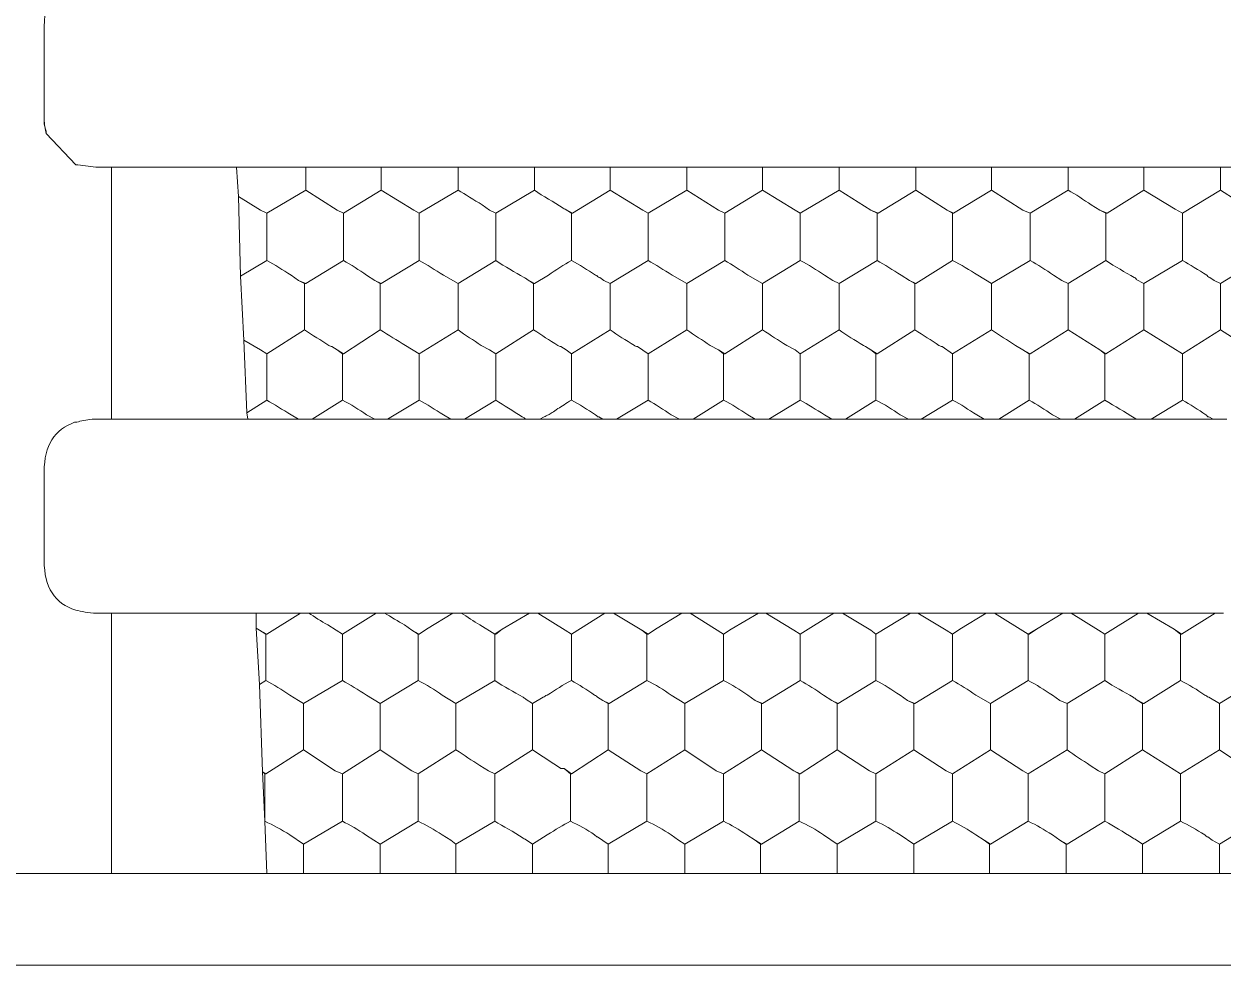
# Model space of a CAD drawing. Header units: metres. Extents: x -47.8 to 47.8, y 0 to 75.9.
# Drawn here: x -19.41 to -8.6, y 28.91 to 37.39 of the extents above; entities that cross this region are included whole.
import ezdxf

# ---------------------------------------------------------------- set-up
doc = ezdxf.new("R2010")
doc.units = ezdxf.units.M
doc.layers.add('ceco.net 240', color=7, linetype='Continuous')

msp = doc.modelspace()

# ---------------------------------------------------------------- linework, layer by layer
at = {"layer": 'ceco.net 240', "lineweight": 18}
for points in [[(-18.62, 33.832), (-18.62, 36.103)], [(-17.493, 36.103), (-18.62, 36.103)], [(-17.39, 33.832), (-17.399, 33.889), (-17.427, 34.542), (-17.456, 35.119), (-17.475, 35.838), (-17.493, 36.103)], [(-7.948, 36.103), (-8.629, 36.103), (-9.319, 36.103), (-10.001, 36.103), (-10.691, 36.103), (-11.372, 36.103), (-12.063, 36.103), (-12.753, 36.103), (-13.435, 36.103), (-14.125, 36.103), (-14.807, 36.103), (-15.497, 36.103), (-16.188, 36.103), (-16.869, 36.103), (-17.493, 36.103)], [(-16.869, 36.103), (-16.869, 35.895)], [(-16.188, 35.895), (-16.188, 36.103)], [(-15.497, 36.103), (-15.497, 35.895)], [(-14.807, 35.895), (-14.807, 36.103)], [(-14.125, 35.895), (-14.125, 36.103)], [(-13.435, 36.103), (-13.435, 35.895)], [(-12.753, 36.103), (-12.753, 35.895)], [(-12.063, 35.895), (-12.063, 36.103)], [(-11.372, 35.895), (-11.372, 36.103)], [(-10.691, 36.103), (-10.691, 35.895)], [(-10.001, 35.895), (-10.001, 36.103)], [(-9.319, 36.103), (-9.319, 35.895)], [(-8.629, 35.895), (-8.629, 36.103)], [(-16.869, 35.895), (-17.219, 35.687)], [(-16.869, 35.895), (-16.585, 35.715)], [(-16.529, 35.687), (-16.188, 35.895)], [(-15.895, 35.715), (-16.188, 35.895)], [(-15.497, 35.895), (-15.848, 35.687)], [(-15.157, 35.687), (-14.807, 35.895)], [(-14.125, 35.895), (-14.466, 35.687)], [(-13.832, 35.715), (-14.125, 35.895)], [(-13.435, 35.895), (-13.785, 35.687)], [(-13.435, 35.895), (-13.151, 35.715), (-13.094, 35.687)], [(-13.094, 35.687), (-12.753, 35.895)], [(-12.753, 35.895), (-12.46, 35.715), (-12.413, 35.687)], [(-12.413, 35.687), (-12.063, 35.895)], [(-12.063, 35.895), (-11.779, 35.715)], [(-11.372, 35.895), (-11.713, 35.687)], [(-11.089, 35.715), (-11.372, 35.895)], [(-10.691, 35.895), (-11.032, 35.687)], [(-10.691, 35.895), (-10.407, 35.715), (-10.341, 35.687)], [(-10.341, 35.687), (-10.001, 35.895)], [(-9.319, 35.895), (-9.65, 35.687)], [(-9.319, 35.895), (-9.036, 35.725)], [(-8.629, 35.895), (-8.969, 35.687)], [(-8.344, 35.715), (-8.629, 35.895)], [(-17.219, 35.687), (-17.276, 35.715), (-17.475, 35.838)], [(-17.219, 35.261), (-17.219, 35.687)], [(-16.585, 35.715), (-16.529, 35.687)], [(-16.585, 35.715), (-16.529, 35.687)], [(-16.529, 35.687), (-16.529, 35.261)], [(-16.529, 35.687), (-16.529, 35.687)], [(-15.848, 35.687), (-15.895, 35.715)], [(-15.895, 35.715), (-15.848, 35.687)], [(-15.848, 35.687), (-15.848, 35.687)], [(-15.848, 35.687), (-15.848, 35.261)], [(-15.157, 35.261), (-15.157, 35.687)], [(-14.466, 35.687), (-14.532, 35.725)], [(-14.475, 35.687), (-14.532, 35.725)], [(-14.475, 35.687), (-14.475, 35.261)], [(-14.466, 35.687), (-14.475, 35.687)], [(-13.785, 35.687), (-13.832, 35.715)], [(-13.785, 35.687), (-13.832, 35.715)], [(-13.785, 35.687), (-13.785, 35.687)], [(-13.785, 35.261), (-13.785, 35.687)], [(-13.094, 35.687), (-13.094, 35.261)], [(-12.413, 35.687), (-12.413, 35.261)], [(-11.779, 35.715), (-11.722, 35.687)], [(-11.779, 35.715), (-11.713, 35.687)], [(-11.722, 35.687), (-11.722, 35.261)], [(-11.713, 35.687), (-11.722, 35.687)], [(-11.089, 35.715), (-11.041, 35.687)], [(-11.032, 35.687), (-11.089, 35.715)], [(-11.041, 35.261), (-11.041, 35.687)], [(-11.041, 35.687), (-11.032, 35.687)], [(-10.341, 35.687), (-10.341, 35.261)], [(-9.716, 35.715), (-9.66, 35.687)], [(-9.65, 35.687), (-9.716, 35.715)], [(-9.66, 35.687), (-9.65, 35.687)], [(-9.66, 35.261), (-9.66, 35.687)], [(-9.036, 35.725), (-8.969, 35.687)], [(-9.036, 35.725), (-8.969, 35.687)], [(-8.969, 35.687), (-8.969, 35.687)], [(-8.969, 35.687), (-8.969, 35.261)], [(-17.456, 35.119), (-17.219, 35.261)], [(-16.529, 35.261), (-16.869, 35.053)], [(-15.848, 35.261), (-16.188, 35.053)], [(-15.157, 35.261), (-15.497, 35.053)], [(-14.125, 35.053), (-13.785, 35.261)], [(-13.094, 35.261), (-13.435, 35.053)], [(-12.413, 35.261), (-12.753, 35.053)], [(-11.722, 35.261), (-12.063, 35.053)], [(-11.041, 35.261), (-11.372, 35.053)], [(-10.341, 35.261), (-10.691, 35.053)], [(-9.66, 35.261), (-10.001, 35.053)], [(-8.969, 35.261), (-9.319, 35.053)], [(-8.288, 35.261), (-8.629, 35.053)], [(-16.935, 35.081), (-16.879, 35.053)], [(-16.869, 35.053), (-16.935, 35.081)], [(-16.879, 34.636), (-16.879, 35.053)], [(-16.879, 35.053), (-16.869, 35.053)], [(-16.188, 35.053), (-16.245, 35.081)], [(-16.245, 35.081), (-16.198, 35.053)], [(-16.198, 35.053), (-16.198, 34.636)], [(-16.188, 35.053), (-16.198, 35.053)], [(-15.497, 34.636), (-15.497, 35.053)], [(-14.873, 35.09), (-14.816, 35.053)], [(-14.807, 35.053), (-14.873, 35.09)], [(-14.816, 34.636), (-14.816, 35.053)], [(-14.816, 35.053), (-14.807, 35.053)], [(-14.182, 35.081), (-14.125, 35.053)], [(-14.182, 35.081), (-14.125, 35.053)], [(-14.125, 35.053), (-14.125, 35.053)], [(-14.125, 35.053), (-14.125, 34.636)], [(-13.435, 35.053), (-13.435, 34.636)], [(-12.753, 34.636), (-12.753, 35.053)], [(-12.12, 35.081), (-12.063, 35.053)], [(-12.063, 35.053), (-12.12, 35.081)], [(-12.063, 34.636), (-12.063, 35.053)], [(-12.063, 35.053), (-12.063, 35.053)], [(-11.429, 35.081), (-11.372, 35.053)], [(-11.429, 35.081), (-11.382, 35.053)], [(-11.382, 35.053), (-11.382, 34.636)], [(-11.372, 35.053), (-11.382, 35.053)], [(-10.691, 34.636), (-10.691, 35.053)], [(-10.001, 35.053), (-10.057, 35.081)], [(-10.001, 35.053), (-10.057, 35.081)], [(-10.001, 35.053), (-10.001, 35.053)], [(-10.001, 35.053), (-10.001, 34.636)], [(-9.319, 35.053), (-9.386, 35.09)], [(-9.319, 35.053), (-9.386, 35.09)], [(-9.319, 35.053), (-9.319, 35.053)], [(-9.319, 34.636), (-9.319, 35.053)], [(-8.686, 35.081), (-8.629, 35.053)], [(-8.629, 35.053), (-8.686, 35.081)], [(-8.629, 35.053), (-8.629, 34.636)], [(-8.629, 35.053), (-8.629, 35.053)], [(-16.879, 34.636), (-17.219, 34.419)], [(-16.529, 34.419), (-16.198, 34.636)], [(-15.848, 34.419), (-15.497, 34.636)], [(-15.157, 34.419), (-14.816, 34.636)], [(-14.125, 34.636), (-14.475, 34.419)], [(-13.435, 34.636), (-13.785, 34.419)], [(-12.753, 34.636), (-13.094, 34.419)], [(-12.063, 34.636), (-12.413, 34.419)], [(-11.382, 34.636), (-11.722, 34.419)], [(-10.691, 34.636), (-11.041, 34.419)], [(-10.001, 34.636), (-10.341, 34.419)], [(-10.001, 34.636), (-9.716, 34.457)], [(-9.66, 34.419), (-9.319, 34.636)], [(-8.969, 34.419), (-9.319, 34.636)], [(-8.629, 34.636), (-8.969, 34.419)], [(-8.629, 34.636), (-8.288, 34.419)], [(-17.276, 34.457), (-17.427, 34.542)], [(-17.276, 34.457), (-17.219, 34.419)], [(-17.219, 34.419), (-17.276, 34.457)], [(-17.219, 34.003), (-17.219, 34.419)], [(-17.219, 34.419), (-17.219, 34.419)], [(-16.538, 34.419), (-16.585, 34.457)], [(-16.529, 34.419), (-16.585, 34.457)], [(-16.538, 34.419), (-16.529, 34.419)], [(-16.538, 34.003), (-16.538, 34.419)], [(-15.848, 34.419), (-15.848, 34.003)], [(-15.157, 34.419), (-15.213, 34.457)], [(-15.213, 34.457), (-15.157, 34.419)], [(-15.157, 34.003), (-15.157, 34.419)], [(-15.157, 34.419), (-15.157, 34.419)], [(-14.475, 34.419), (-14.523, 34.457)], [(-14.475, 34.419), (-14.523, 34.457)], [(-14.475, 34.419), (-14.475, 34.003)], [(-14.475, 34.419), (-14.475, 34.419)], [(-13.785, 34.003), (-13.785, 34.419)], [(-13.151, 34.457), (-13.094, 34.419)], [(-13.151, 34.457), (-13.104, 34.419)], [(-13.094, 34.419), (-13.104, 34.419)], [(-13.104, 34.419), (-13.104, 34.003)], [(-12.413, 34.419), (-12.46, 34.457)], [(-12.413, 34.419), (-12.46, 34.457)], [(-12.413, 34.003), (-12.413, 34.419)], [(-12.413, 34.419), (-12.413, 34.419)], [(-11.732, 34.419), (-11.779, 34.457)], [(-11.722, 34.419), (-11.779, 34.457)], [(-11.732, 34.003), (-11.732, 34.419)], [(-11.732, 34.419), (-11.722, 34.419)], [(-11.041, 34.419), (-11.041, 34.003)], [(-10.341, 34.419), (-10.407, 34.457)], [(-10.351, 34.419), (-10.407, 34.457)], [(-10.351, 34.419), (-10.341, 34.419)], [(-10.351, 34.003), (-10.351, 34.419)], [(-9.716, 34.457), (-9.66, 34.419)], [(-9.716, 34.457), (-9.669, 34.419)], [(-9.669, 34.003), (-9.669, 34.419)], [(-9.669, 34.419), (-9.66, 34.419)], [(-8.969, 34.419), (-8.969, 34.003)], [(-17.399, 33.889), (-17.219, 34.003)], [(-16.538, 34.003), (-16.812, 33.832)], [(-15.848, 34.003), (-16.131, 33.832)], [(-15.157, 34.003), (-15.44, 33.832)], [(-14.069, 33.832), (-13.785, 34.003)], [(-13.378, 33.832), (-13.104, 34.003)], [(-12.413, 34.003), (-12.697, 33.832)], [(-12.006, 33.832), (-11.732, 34.003)], [(-11.041, 34.003), (-11.325, 33.832)], [(-10.351, 34.003), (-10.625, 33.832)], [(-9.669, 34.003), (-9.944, 33.832)], [(-8.969, 34.003), (-9.253, 33.832)], [(-18.62, 33.832), (-17.39, 33.832)], [(-17.39, 33.832), (-16.935, 33.832), (-16.812, 33.832), (-16.245, 33.832), (-16.131, 33.832), (-15.563, 33.832), (-15.44, 33.832), (-14.873, 33.832), (-14.759, 33.832), (-14.191, 33.832), (-14.069, 33.832), (-13.501, 33.832), (-13.378, 33.832), (-12.82, 33.832), (-12.697, 33.832), (-12.129, 33.832), (-12.006, 33.832), (-11.438, 33.832), (-11.325, 33.832), (-10.757, 33.832), (-10.625, 33.832), (-10.067, 33.832), (-9.944, 33.832), (-9.376, 33.832), (-9.253, 33.832), (-8.694, 33.832), (-8.572, 33.832)], [(-18.62, 29.736), (-18.62, 32.082)], [(-17.314, 32.082), (-18.62, 32.082)], [(-17.219, 29.736), (-17.238, 30.209), (-17.257, 30.654), (-17.286, 31.439), (-17.314, 31.949), (-17.314, 32.082)], [(-8.6, 32.082), (-8.676, 32.082), (-9.291, 32.082), (-9.366, 32.082), (-9.972, 32.082), (-10.048, 32.082), (-10.663, 32.082), (-10.738, 32.082), (-11.353, 32.082), (-11.42, 32.082), (-12.034, 32.082), (-12.11, 32.082), (-12.725, 32.082), (-12.791, 32.082), (-13.406, 32.082), (-13.482, 32.082), (-14.097, 32.082), (-14.173, 32.082), (-14.778, 32.082), (-14.854, 32.082), (-15.469, 32.082), (-15.545, 32.082), (-16.159, 32.082), (-16.235, 32.082), (-16.841, 32.082), (-16.917, 32.082), (-17.314, 32.082)], [(-16.917, 32.082), (-17.219, 31.893)], [(-16.235, 32.082), (-16.538, 31.893)], [(-15.545, 32.082), (-15.781, 31.94)], [(-15.1, 31.94), (-14.854, 32.082)], [(-14.778, 32.082), (-14.532, 31.931)], [(-14.475, 31.893), (-14.173, 32.082)], [(-13.841, 31.931), (-14.097, 32.082)], [(-13.482, 32.082), (-13.719, 31.94)], [(-13.406, 32.082), (-13.104, 31.893)], [(-13.037, 31.94), (-12.791, 32.082)], [(-12.47, 31.931), (-12.725, 32.082)], [(-12.413, 31.893), (-12.11, 32.082)], [(-12.034, 32.082), (-11.779, 31.931)], [(-11.732, 31.893), (-11.42, 32.082)], [(-11.353, 32.082), (-11.098, 31.931)], [(-10.738, 32.082), (-10.975, 31.94)], [(-10.36, 31.893), (-10.663, 32.082)], [(-10.284, 31.94), (-10.048, 32.082)], [(-9.726, 31.931), (-9.972, 32.082)], [(-9.366, 32.082), (-9.669, 31.893)], [(-9.291, 32.082), (-9.045, 31.94)], [(-8.979, 31.893), (-8.676, 32.082)], [(-17.286, 31.931), (-17.314, 31.949)], [(-17.286, 31.931), (-17.229, 31.893)], [(-17.219, 31.893), (-17.286, 31.931)], [(-17.229, 31.893), (-17.219, 31.893)], [(-17.229, 31.476), (-17.229, 31.893)], [(-16.595, 31.931), (-16.538, 31.893)], [(-16.538, 31.893), (-16.595, 31.931)], [(-16.538, 31.893), (-16.538, 31.893)], [(-16.538, 31.893), (-16.538, 31.476)], [(-15.913, 31.931), (-15.857, 31.893)], [(-15.848, 31.893), (-15.913, 31.931)], [(-15.857, 31.893), (-15.848, 31.893)], [(-15.857, 31.476), (-15.857, 31.893)], [(-15.781, 31.94), (-15.848, 31.893)], [(-15.848, 31.893), (-15.848, 31.893), (-15.781, 31.94)], [(-15.1, 31.94), (-15.166, 31.893)], [(-15.166, 31.893), (-15.157, 31.893), (-15.1, 31.94)], [(-15.166, 31.476), (-15.166, 31.893)], [(-14.475, 31.893), (-14.532, 31.931)], [(-14.532, 31.931), (-14.475, 31.893)], [(-14.475, 31.893), (-14.475, 31.893)], [(-14.475, 31.476), (-14.475, 31.893)], [(-13.785, 31.893), (-13.841, 31.931)], [(-13.841, 31.931), (-13.795, 31.893)], [(-13.795, 31.893), (-13.785, 31.893)], [(-13.795, 31.893), (-13.795, 31.476)], [(-13.719, 31.94), (-13.785, 31.893)], [(-13.785, 31.893), (-13.785, 31.893), (-13.719, 31.94)], [(-13.104, 31.893), (-13.104, 31.893), (-13.037, 31.94)], [(-13.037, 31.94), (-13.104, 31.893)], [(-13.104, 31.893), (-13.104, 31.476)], [(-12.47, 31.931), (-12.413, 31.893)], [(-12.413, 31.893), (-12.47, 31.931)], [(-12.413, 31.893), (-12.413, 31.893)], [(-12.413, 31.476), (-12.413, 31.893)], [(-11.732, 31.893), (-11.779, 31.931)], [(-11.779, 31.931), (-11.732, 31.893)], [(-11.732, 31.893), (-11.732, 31.893)], [(-11.732, 31.476), (-11.732, 31.893)], [(-11.098, 31.931), (-11.041, 31.893)], [(-11.041, 31.893), (-11.098, 31.931)], [(-10.975, 31.94), (-11.041, 31.893)], [(-11.041, 31.893), (-11.041, 31.893), (-10.975, 31.94)], [(-11.041, 31.893), (-11.041, 31.893)], [(-11.041, 31.893), (-11.041, 31.476)], [(-10.284, 31.94), (-10.36, 31.893)], [(-10.36, 31.893), (-10.351, 31.893), (-10.284, 31.94)], [(-10.36, 31.476), (-10.36, 31.893)], [(-9.726, 31.931), (-9.669, 31.893)], [(-9.669, 31.893), (-9.726, 31.931)], [(-9.669, 31.893), (-9.669, 31.893)], [(-9.669, 31.476), (-9.669, 31.893)], [(-9.045, 31.94), (-8.979, 31.893)], [(-9.045, 31.94), (-8.988, 31.893)], [(-8.988, 31.893), (-8.979, 31.893)], [(-8.988, 31.893), (-8.988, 31.476)], [(-17.229, 31.476), (-17.286, 31.439)], [(-16.538, 31.476), (-16.888, 31.268)], [(-15.857, 31.476), (-16.198, 31.268)], [(-15.166, 31.476), (-15.516, 31.268)], [(-13.795, 31.476), (-14.135, 31.268)], [(-13.104, 31.476), (-13.454, 31.268)], [(-12.413, 31.476), (-12.753, 31.268)], [(-11.732, 31.476), (-12.072, 31.268)], [(-11.041, 31.476), (-11.382, 31.268)], [(-10.36, 31.476), (-10.701, 31.268)], [(-9.669, 31.476), (-10.01, 31.268)], [(-8.988, 31.476), (-9.319, 31.268)], [(-8.298, 31.476), (-8.638, 31.268)], [(-16.935, 31.296), (-16.888, 31.268)], [(-16.888, 31.268), (-16.935, 31.296)], [(-16.888, 31.268), (-16.888, 30.853)], [(-16.888, 31.268), (-16.888, 31.268)], [(-16.198, 30.853), (-16.198, 31.268)], [(-15.516, 31.268), (-15.516, 30.853)], [(-14.883, 31.306), (-14.826, 31.268)], [(-14.826, 31.268), (-14.883, 31.306)], [(-14.826, 31.268), (-14.826, 31.268)], [(-14.826, 30.853), (-14.826, 31.268)], [(-14.191, 31.296), (-14.145, 31.268)], [(-14.135, 31.268), (-14.191, 31.296)], [(-14.145, 31.268), (-14.135, 31.268)], [(-14.145, 31.268), (-14.145, 30.853)], [(-13.454, 31.268), (-13.454, 30.853)], [(-12.82, 31.296), (-12.763, 31.268)], [(-12.753, 31.268), (-12.82, 31.296)], [(-12.753, 31.268), (-12.763, 31.268)], [(-12.763, 31.268), (-12.763, 30.853)], [(-12.082, 31.268), (-12.129, 31.296)], [(-12.072, 31.268), (-12.129, 31.296)], [(-12.082, 31.268), (-12.072, 31.268)], [(-12.082, 30.853), (-12.082, 31.268)], [(-11.382, 31.268), (-11.448, 31.296)], [(-11.448, 31.296), (-11.391, 31.268)], [(-11.391, 31.268), (-11.382, 31.268)], [(-11.391, 30.853), (-11.391, 31.268)], [(-10.701, 31.268), (-10.701, 30.853)], [(-10.01, 31.268), (-10.076, 31.296)], [(-10.01, 31.268), (-10.076, 31.296)], [(-10.01, 31.268), (-10.01, 31.268)], [(-10.01, 30.853), (-10.01, 31.268)], [(-9.319, 31.268), (-9.386, 31.306)], [(-9.329, 31.268), (-9.386, 31.306)], [(-9.319, 31.268), (-9.329, 31.268)], [(-9.329, 31.268), (-9.329, 30.853)], [(-8.638, 30.853), (-8.638, 31.268)], [(-16.888, 30.853), (-17.229, 30.635)], [(-16.538, 30.635), (-16.604, 30.663), (-16.888, 30.853)], [(-16.198, 30.853), (-16.538, 30.635)], [(-15.857, 30.635), (-15.913, 30.663), (-16.198, 30.853)], [(-15.516, 30.853), (-15.857, 30.635)], [(-14.826, 30.853), (-15.166, 30.635)], [(-14.145, 30.853), (-14.475, 30.635)], [(-14.145, 30.853), (-13.851, 30.663), (-13.795, 30.635)], [(-13.795, 30.635), (-13.454, 30.853)], [(-13.454, 30.853), (-13.17, 30.663)], [(-13.104, 30.635), (-12.763, 30.853)], [(-12.763, 30.853), (-12.47, 30.663)], [(-12.413, 30.635), (-12.082, 30.853)], [(-11.732, 30.635), (-11.789, 30.663), (-12.082, 30.853)], [(-11.391, 30.853), (-11.732, 30.635)], [(-11.041, 30.635), (-11.098, 30.663), (-11.391, 30.853)], [(-10.701, 30.853), (-11.041, 30.635)], [(-10.701, 30.853), (-10.407, 30.663)], [(-10.36, 30.635), (-10.01, 30.853)], [(-9.329, 30.853), (-9.669, 30.635)], [(-9.329, 30.853), (-8.988, 30.635)], [(-8.988, 30.635), (-8.638, 30.853)], [(-8.354, 30.663), (-8.638, 30.853)], [(-14.541, 30.682), (-14.485, 30.635)], [(-14.475, 30.635), (-14.541, 30.682)], [(-17.229, 30.635), (-17.257, 30.654), (-17.238, 30.635)], [(-17.229, 30.635), (-17.238, 30.635)], [(-17.238, 30.635), (-17.238, 30.209)], [(-16.538, 30.209), (-16.538, 30.635)], [(-15.857, 30.209), (-15.857, 30.635)], [(-15.166, 30.635), (-15.223, 30.663)], [(-15.223, 30.663), (-15.166, 30.635)], [(-15.166, 30.635), (-15.166, 30.635)], [(-15.166, 30.635), (-15.166, 30.209)], [(-14.485, 30.635), (-14.475, 30.635)], [(-14.485, 30.209), (-14.485, 30.635)], [(-13.795, 30.635), (-13.795, 30.209)], [(-13.17, 30.663), (-13.104, 30.635)], [(-13.104, 30.635), (-13.17, 30.663)], [(-13.104, 30.635), (-13.104, 30.635)], [(-13.104, 30.209), (-13.104, 30.635)], [(-12.47, 30.663), (-12.413, 30.635)], [(-12.47, 30.663), (-12.423, 30.635)], [(-12.413, 30.635), (-12.423, 30.635)], [(-12.423, 30.635), (-12.423, 30.209)], [(-11.732, 30.209), (-11.732, 30.635)], [(-11.041, 30.209), (-11.041, 30.635)], [(-10.407, 30.663), (-10.36, 30.635)], [(-10.407, 30.663), (-10.36, 30.635)], [(-10.36, 30.635), (-10.36, 30.635)], [(-10.36, 30.635), (-10.36, 30.209)], [(-9.726, 30.663), (-9.669, 30.635)], [(-9.669, 30.635), (-9.726, 30.663)], [(-9.669, 30.635), (-9.669, 30.635)], [(-9.669, 30.209), (-9.669, 30.635)], [(-8.988, 30.635), (-8.988, 30.209)], [(-17.238, 30.209), (-17.238, 30.209)], [(-16.538, 30.209), (-16.888, 30.001)], [(-15.857, 30.209), (-16.198, 30.001)], [(-15.166, 30.209), (-15.516, 30.001)], [(-13.795, 30.209), (-14.145, 30.001)], [(-13.454, 30.001), (-13.104, 30.209)], [(-12.423, 30.209), (-12.763, 30.001)], [(-12.082, 30.001), (-11.732, 30.209)], [(-11.391, 30.001), (-11.041, 30.209)], [(-10.36, 30.209), (-10.701, 30.001)], [(-9.669, 30.209), (-10.01, 30.001)], [(-8.988, 30.209), (-9.329, 30.001)], [(-8.298, 30.209), (-8.638, 30.001)], [(-16.198, 30.001), (-16.254, 30.038)], [(-16.254, 30.038), (-16.198, 30.001)], [(-15.516, 30.001), (-15.563, 30.038)], [(-15.516, 30.001), (-15.563, 30.038)], [(-14.892, 30.048), (-14.826, 30.001)], [(-14.826, 30.001), (-14.892, 30.048)], [(-13.454, 30.001), (-13.51, 30.038)], [(-13.51, 30.038), (-13.454, 30.001)], [(-12.82, 30.038), (-12.773, 30.001)], [(-12.763, 30.001), (-12.82, 30.038)], [(-10.71, 30.001), (-10.757, 30.038)], [(-10.701, 30.001), (-10.757, 30.038)], [(-10.076, 30.038), (-10.01, 30.001)], [(-10.019, 30.001), (-10.076, 30.038)], [(-8.638, 30.001), (-8.704, 30.038)], [(-8.638, 30.001), (-8.704, 30.038)], [(-16.888, 30.001), (-16.888, 29.736)], [(-16.198, 30.001), (-16.198, 29.736)], [(-16.198, 30.001), (-16.198, 30.001)], [(-15.516, 30.001), (-15.516, 30.001)], [(-15.516, 29.736), (-15.516, 30.001)], [(-14.826, 30.001), (-14.826, 30.001)], [(-14.826, 30.001), (-14.826, 29.736)], [(-14.145, 29.736), (-14.145, 30.001)], [(-13.454, 30.001), (-13.454, 30.001)], [(-13.454, 29.736), (-13.454, 30.001)], [(-12.763, 30.001), (-12.773, 30.001)], [(-12.773, 30.001), (-12.773, 29.736)], [(-12.082, 29.736), (-12.082, 30.001)], [(-11.391, 30.001), (-11.391, 29.736)], [(-10.71, 29.736), (-10.71, 30.001)], [(-10.71, 30.001), (-10.701, 30.001)], [(-10.01, 30.001), (-10.019, 30.001)], [(-10.019, 29.736), (-10.019, 30.001)], [(-9.329, 29.736), (-9.329, 30.001)], [(-8.638, 29.736), (-8.638, 30.001)], [(-8.638, 30.001), (-8.638, 30.001)], [(-18.62, 29.736), (-17.219, 29.736)], [(-17.219, 29.736), (-16.888, 29.736), (-16.198, 29.736), (-15.516, 29.736), (-14.826, 29.736), (-14.145, 29.736), (-13.454, 29.736), (-12.773, 29.736), (-12.082, 29.736), (-11.391, 29.736), (-10.71, 29.736), (-10.019, 29.736), (-9.329, 29.736), (-8.638, 29.736), (-7.957, 29.736)]]:
    msp.add_lwpolyline(points, dxfattribs=at)
for points, knots in [([(-24.079, 44.05), (-24.079, 44.05), (-24.192, 43.681), (-24.192, 43.681), (-24.192, 43.671), (-24.192, 43.671), (-24.192, 43.671), (-24.211, 43.568), (-24.22, 43.454), (-24.22, 43.341), (-24.22, 43.331), (-24.22, 43.322), (-24.22, 43.312), (-24.22, 43.312), (-24.22, 31.155), (-24.22, 31.155), (-24.22, 31.155), (-24.22, 31.146), (-24.22, 31.136), (-24.22, 30.966), (-24.202, 30.814), (-24.173, 30.673), (-24.154, 30.597), (-24.126, 30.521), (-24.097, 30.455), (-24.031, 30.275), (-23.908, 30.124), (-23.766, 30.01), (-23.766, 30.001), (-23.766, 30.001), (-23.766, 30.001), (-23.606, 29.887), (-23.416, 29.811), (-23.18, 29.764), (-23.161, 29.764), (-23.151, 29.764), (-23.132, 29.764), (-23.114, 29.764), (-23.094, 29.764), (-23.075, 29.755), (-22.991, 29.745), (-22.896, 29.736), (-22.801, 29.736), (-22.801, 29.736), (-18.62, 29.736), (-18.62, 29.736)], [0, 0, 0, 0, 1, 1, 1, 2, 2, 2, 3, 3, 3, 4, 4, 4, 5, 5, 5, 6, 6, 6, 7, 7, 7, 8, 8, 8, 9, 9, 9, 10, 10, 10, 11, 11, 11, 12, 12, 12, 13, 13, 13, 14, 14, 14, 15, 15, 15, 15]), ([(-19.225, 36.538), (-19.225, 36.538), (-19.225, 37.371), (-19.225, 37.371), (-19.225, 37.512), (-19.187, 37.617), (-19.13, 37.702), (-19.045, 37.797), (-18.922, 37.844), (-18.752, 37.844), (-18.752, 37.844), (-18.62, 37.844), (-18.62, 37.844)], [0, 0, 0, 0, 1, 1, 1, 2, 2, 2, 3, 3, 3, 4, 4, 4, 4]), ([(-19.206, 36.406), (-19.206, 36.434), (-19.216, 36.453), (-19.225, 36.491), (-19.225, 36.5), (-19.225, 36.528), (-19.225, 36.538)], [0, 0, 0, 0, 1, 1, 1, 2, 2, 2, 2]), ([(-18.62, 36.103), (-18.62, 36.103), (-18.752, 36.103), (-18.752, 36.103), (-18.752, 36.103), (-18.752, 36.103), (-18.761, 36.103), (-18.761, 36.103), (-18.922, 36.122), (-18.922, 36.122), (-18.922, 36.122), (-18.932, 36.122), (-18.941, 36.122), (-18.941, 36.122), (-19.206, 36.406), (-19.206, 36.406)], [0, 0, 0, 0, 1, 1, 1, 2, 2, 2, 3, 3, 3, 4, 4, 4, 5, 5, 5, 5]), ([(-15.157, 35.687), (-15.157, 35.687), (-15.213, 35.715), (-15.213, 35.715), (-15.213, 35.715), (-15.279, 35.762), (-15.279, 35.762), (-15.356, 35.809), (-15.431, 35.857), (-15.497, 35.895)], [0, 0, 0, 0, 1, 1, 1, 2, 2, 2, 3, 3, 3, 3]), ([(-14.532, 35.725), (-14.541, 35.725), (-14.541, 35.725), (-14.551, 35.734), (-14.637, 35.79), (-14.731, 35.838), (-14.807, 35.895)], [0, 0, 0, 0, 1, 1, 1, 2, 2, 2, 2]), ([(-9.716, 35.715), (-9.716, 35.715), (-9.792, 35.762), (-9.792, 35.762), (-9.858, 35.809), (-9.934, 35.857), (-10.001, 35.895)], [0, 0, 0, 0, 1, 1, 1, 2, 2, 2, 2]), ([(-16.935, 35.081), (-16.935, 35.081), (-17.001, 35.128), (-17.001, 35.128), (-17.077, 35.176), (-17.144, 35.223), (-17.219, 35.261)], [0, 0, 0, 0, 1, 1, 1, 2, 2, 2, 2]), ([(-16.245, 35.081), (-16.245, 35.081), (-16.321, 35.128), (-16.321, 35.128), (-16.387, 35.176), (-16.462, 35.223), (-16.529, 35.261)], [0, 0, 0, 0, 1, 1, 1, 2, 2, 2, 2]), ([(-15.497, 35.053), (-15.497, 35.053), (-15.629, 35.128), (-15.629, 35.128), (-15.705, 35.176), (-15.772, 35.223), (-15.848, 35.261)], [0, 0, 0, 0, 1, 1, 1, 2, 2, 2, 2]), ([(-14.873, 35.09), (-14.883, 35.1), (-14.892, 35.1), (-14.901, 35.109), (-14.987, 35.157), (-15.072, 35.204), (-15.157, 35.261)], [0, 0, 0, 0, 1, 1, 1, 2, 2, 2, 2]), ([(-14.475, 35.261), (-14.541, 35.223), (-14.617, 35.176), (-14.683, 35.128), (-14.683, 35.128), (-14.807, 35.053), (-14.807, 35.053)], [0, 0, 0, 0, 1, 1, 1, 2, 2, 2, 2]), ([(-14.475, 35.261), (-14.4, 35.223), (-14.334, 35.176), (-14.258, 35.128), (-14.239, 35.128), (-14.239, 35.109), (-14.22, 35.109), (-14.22, 35.109), (-14.182, 35.081), (-14.182, 35.081)], [0, 0, 0, 0, 1, 1, 1, 2, 2, 2, 3, 3, 3, 3]), ([(-13.435, 35.053), (-13.435, 35.053), (-13.567, 35.128), (-13.567, 35.128), (-13.643, 35.176), (-13.719, 35.223), (-13.785, 35.261)], [0, 0, 0, 0, 1, 1, 1, 2, 2, 2, 2]), ([(-12.753, 35.053), (-12.753, 35.053), (-12.886, 35.128), (-12.886, 35.128), (-12.953, 35.176), (-13.028, 35.223), (-13.094, 35.261)], [0, 0, 0, 0, 1, 1, 1, 2, 2, 2, 2]), ([(-12.12, 35.081), (-12.12, 35.081), (-12.195, 35.128), (-12.195, 35.128), (-12.271, 35.176), (-12.337, 35.223), (-12.413, 35.261)], [0, 0, 0, 0, 1, 1, 1, 2, 2, 2, 2]), ([(-11.722, 35.261), (-11.656, 35.223), (-11.58, 35.176), (-11.505, 35.128), (-11.505, 35.128), (-11.429, 35.081), (-11.429, 35.081)], [0, 0, 0, 0, 1, 1, 1, 2, 2, 2, 2]), ([(-10.691, 35.053), (-10.691, 35.053), (-10.814, 35.128), (-10.814, 35.128), (-10.89, 35.176), (-10.965, 35.223), (-11.041, 35.261)], [0, 0, 0, 0, 1, 1, 1, 2, 2, 2, 2]), ([(-10.057, 35.081), (-10.057, 35.081), (-10.133, 35.128), (-10.133, 35.128), (-10.199, 35.176), (-10.275, 35.223), (-10.341, 35.261)], [0, 0, 0, 0, 1, 1, 1, 2, 2, 2, 2]), ([(-9.386, 35.09), (-9.386, 35.1), (-9.395, 35.1), (-9.405, 35.109), (-9.49, 35.157), (-9.575, 35.204), (-9.66, 35.261)], [0, 0, 0, 0, 1, 1, 1, 2, 2, 2, 2]), ([(-8.969, 35.261), (-8.903, 35.223), (-8.827, 35.176), (-8.751, 35.128), (-8.751, 35.128), (-8.733, 35.109), (-8.723, 35.109), (-8.723, 35.109), (-8.686, 35.081), (-8.686, 35.081)], [0, 0, 0, 0, 1, 1, 1, 2, 2, 2, 3, 3, 3, 3]), ([(-16.585, 34.457), (-16.585, 34.457), (-16.633, 34.485), (-16.633, 34.485), (-16.642, 34.485), (-16.651, 34.495), (-16.661, 34.495), (-16.727, 34.542), (-16.812, 34.589), (-16.879, 34.636)], [0, 0, 0, 0, 1, 1, 1, 2, 2, 2, 3, 3, 3, 3]), ([(-16.198, 34.636), (-16.122, 34.589), (-16.046, 34.542), (-15.971, 34.495), (-15.971, 34.495), (-15.848, 34.419), (-15.848, 34.419)], [0, 0, 0, 0, 1, 1, 1, 2, 2, 2, 2]), ([(-15.213, 34.457), (-15.213, 34.457), (-15.289, 34.495), (-15.289, 34.495), (-15.356, 34.542), (-15.431, 34.589), (-15.497, 34.636)], [0, 0, 0, 0, 1, 1, 1, 2, 2, 2, 2]), ([(-14.523, 34.457), (-14.523, 34.457), (-14.57, 34.485), (-14.57, 34.485), (-14.58, 34.485), (-14.589, 34.495), (-14.598, 34.495), (-14.674, 34.542), (-14.741, 34.589), (-14.816, 34.636)], [0, 0, 0, 0, 1, 1, 1, 2, 2, 2, 3, 3, 3, 3]), ([(-13.785, 34.419), (-13.785, 34.419), (-13.879, 34.485), (-13.879, 34.485), (-13.889, 34.485), (-13.908, 34.495), (-13.908, 34.495), (-13.984, 34.542), (-14.059, 34.589), (-14.125, 34.636)], [0, 0, 0, 0, 1, 1, 1, 2, 2, 2, 3, 3, 3, 3]), ([(-13.435, 34.636), (-13.369, 34.589), (-13.293, 34.542), (-13.226, 34.495), (-13.226, 34.495), (-13.151, 34.457), (-13.151, 34.457)], [0, 0, 0, 0, 1, 1, 1, 2, 2, 2, 2]), ([(-12.46, 34.457), (-12.46, 34.457), (-12.536, 34.495), (-12.536, 34.495), (-12.612, 34.542), (-12.678, 34.589), (-12.753, 34.636)], [0, 0, 0, 0, 1, 1, 1, 2, 2, 2, 2]), ([(-11.779, 34.457), (-11.779, 34.457), (-11.826, 34.485), (-11.826, 34.485), (-11.826, 34.485), (-11.845, 34.495), (-11.845, 34.495), (-11.921, 34.542), (-11.997, 34.589), (-12.063, 34.636)], [0, 0, 0, 0, 1, 1, 1, 2, 2, 2, 3, 3, 3, 3]), ([(-11.382, 34.636), (-11.306, 34.589), (-11.23, 34.542), (-11.164, 34.495), (-11.154, 34.495), (-11.145, 34.485), (-11.136, 34.485), (-11.136, 34.485), (-11.041, 34.419), (-11.041, 34.419)], [0, 0, 0, 0, 1, 1, 1, 2, 2, 2, 3, 3, 3, 3]), ([(-10.407, 34.457), (-10.407, 34.457), (-10.474, 34.495), (-10.474, 34.495), (-10.549, 34.542), (-10.615, 34.589), (-10.691, 34.636)], [0, 0, 0, 0, 1, 1, 1, 2, 2, 2, 2]), ([(-16.935, 33.832), (-16.935, 33.832), (-17.001, 33.87), (-17.001, 33.87), (-17.077, 33.917), (-17.153, 33.965), (-17.219, 34.003)], [0, 0, 0, 0, 1, 1, 1, 2, 2, 2, 2]), ([(-16.245, 33.832), (-16.245, 33.832), (-16.321, 33.87), (-16.321, 33.87), (-16.387, 33.917), (-16.462, 33.965), (-16.538, 34.003)], [0, 0, 0, 0, 1, 1, 1, 2, 2, 2, 2]), ([(-15.563, 33.832), (-15.563, 33.832), (-15.629, 33.87), (-15.629, 33.87), (-15.705, 33.917), (-15.772, 33.965), (-15.848, 34.003)], [0, 0, 0, 0, 1, 1, 1, 2, 2, 2, 2]), ([(-14.873, 33.832), (-14.873, 33.832), (-14.883, 33.832), (-14.883, 33.832), (-14.883, 33.832), (-14.901, 33.832), (-14.901, 33.842), (-14.911, 33.851), (-14.92, 33.851), (-14.92, 33.851), (-15.006, 33.908), (-15.081, 33.956), (-15.157, 34.003)], [0, 0, 0, 0, 1, 1, 1, 2, 2, 2, 3, 3, 3, 4, 4, 4, 4]), ([(-14.475, 34.003), (-14.523, 33.974), (-14.561, 33.946), (-14.598, 33.927), (-14.637, 33.898), (-14.665, 33.879), (-14.683, 33.87), (-14.693, 33.87), (-14.712, 33.851), (-14.721, 33.851), (-14.721, 33.851), (-14.759, 33.832), (-14.759, 33.832)], [0, 0, 0, 0, 1, 1, 1, 2, 2, 2, 3, 3, 3, 4, 4, 4, 4]), ([(-14.475, 34.003), (-14.4, 33.965), (-14.334, 33.917), (-14.258, 33.87), (-14.258, 33.87), (-14.239, 33.861), (-14.239, 33.851), (-14.239, 33.851), (-14.239, 33.851), (-14.229, 33.851), (-14.229, 33.851), (-14.191, 33.832), (-14.191, 33.832)], [0, 0, 0, 0, 1, 1, 1, 2, 2, 2, 3, 3, 3, 4, 4, 4, 4]), ([(-13.501, 33.832), (-13.501, 33.832), (-13.577, 33.87), (-13.577, 33.87), (-13.643, 33.917), (-13.719, 33.965), (-13.785, 34.003)], [0, 0, 0, 0, 1, 1, 1, 2, 2, 2, 2]), ([(-13.104, 34.003), (-13.028, 33.965), (-12.962, 33.917), (-12.886, 33.87), (-12.886, 33.87), (-12.82, 33.832), (-12.82, 33.832)], [0, 0, 0, 0, 1, 1, 1, 2, 2, 2, 2]), ([(-12.129, 33.832), (-12.129, 33.832), (-12.195, 33.87), (-12.195, 33.87), (-12.271, 33.917), (-12.347, 33.965), (-12.413, 34.003)], [0, 0, 0, 0, 1, 1, 1, 2, 2, 2, 2]), ([(-11.438, 33.832), (-11.438, 33.832), (-11.514, 33.87), (-11.514, 33.87), (-11.58, 33.917), (-11.656, 33.965), (-11.732, 34.003)], [0, 0, 0, 0, 1, 1, 1, 2, 2, 2, 2]), ([(-11.041, 34.003), (-10.965, 33.965), (-10.899, 33.917), (-10.824, 33.87), (-10.824, 33.87), (-10.757, 33.832), (-10.757, 33.832)], [0, 0, 0, 0, 1, 1, 1, 2, 2, 2, 2]), ([(-10.067, 33.832), (-10.067, 33.832), (-10.142, 33.87), (-10.142, 33.87), (-10.208, 33.917), (-10.284, 33.965), (-10.351, 34.003)], [0, 0, 0, 0, 1, 1, 1, 2, 2, 2, 2]), ([(-9.376, 33.832), (-9.376, 33.832), (-9.386, 33.832), (-9.386, 33.832), (-9.386, 33.832), (-9.395, 33.832), (-9.405, 33.842), (-9.49, 33.898), (-9.575, 33.946), (-9.669, 34.003)], [0, 0, 0, 0, 1, 1, 1, 2, 2, 2, 3, 3, 3, 3]), ([(-8.969, 34.003), (-8.903, 33.965), (-8.827, 33.917), (-8.761, 33.87), (-8.751, 33.87), (-8.751, 33.861), (-8.742, 33.851), (-8.733, 33.851), (-8.733, 33.851), (-8.733, 33.851), (-8.733, 33.851), (-8.694, 33.832), (-8.694, 33.832)], [0, 0, 0, 0, 1, 1, 1, 2, 2, 2, 3, 3, 3, 4, 4, 4, 4]), ([(-18.62, 32.082), (-18.62, 32.082), (-18.752, 32.082), (-18.752, 32.082), (-18.828, 32.082), (-18.894, 32.101), (-18.941, 32.111), (-19.13, 32.167), (-19.225, 32.319), (-19.225, 32.555), (-19.225, 32.555), (-19.225, 33.359), (-19.225, 33.359), (-19.225, 33.596), (-19.13, 33.738), (-18.951, 33.804), (-18.941, 33.804), (-18.922, 33.804), (-18.903, 33.814), (-18.856, 33.823), (-18.809, 33.832), (-18.752, 33.832), (-18.752, 33.832), (-18.62, 33.832), (-18.62, 33.832)], [0, 0, 0, 0, 1, 1, 1, 2, 2, 2, 3, 3, 3, 4, 4, 4, 5, 5, 5, 6, 6, 6, 7, 7, 7, 8, 8, 8, 8]), ([(-16.841, 32.082), (-16.794, 32.054), (-16.727, 32.006), (-16.671, 31.978), (-16.671, 31.978), (-16.595, 31.931), (-16.595, 31.931)], [0, 0, 0, 0, 1, 1, 1, 2, 2, 2, 2]), ([(-15.913, 31.931), (-15.913, 31.931), (-15.979, 31.978), (-15.979, 31.978), (-16.036, 32.006), (-16.103, 32.054), (-16.159, 32.082)], [0, 0, 0, 0, 1, 1, 1, 2, 2, 2, 2]), ([(-15.166, 31.893), (-15.166, 31.893), (-15.299, 31.978), (-15.299, 31.978), (-15.356, 32.006), (-15.412, 32.054), (-15.469, 32.082)], [0, 0, 0, 0, 1, 1, 1, 2, 2, 2, 2]), ([(-16.935, 31.296), (-16.935, 31.296), (-17.011, 31.344), (-17.011, 31.344), (-17.087, 31.392), (-17.153, 31.439), (-17.229, 31.476)], [0, 0, 0, 0, 1, 1, 1, 2, 2, 2, 2]), ([(-16.198, 31.268), (-16.198, 31.268), (-16.321, 31.344), (-16.321, 31.344), (-16.396, 31.392), (-16.472, 31.439), (-16.538, 31.476)], [0, 0, 0, 0, 1, 1, 1, 2, 2, 2, 2]), ([(-15.516, 31.268), (-15.516, 31.268), (-15.639, 31.344), (-15.639, 31.344), (-15.705, 31.392), (-15.781, 31.439), (-15.857, 31.476)], [0, 0, 0, 0, 1, 1, 1, 2, 2, 2, 2]), ([(-14.883, 31.306), (-14.892, 31.316), (-14.901, 31.316), (-14.911, 31.325), (-14.996, 31.373), (-15.081, 31.42), (-15.166, 31.476)], [0, 0, 0, 0, 1, 1, 1, 2, 2, 2, 2]), ([(-14.826, 31.268), (-14.826, 31.268), (-14.731, 31.325), (-14.731, 31.325), (-14.712, 31.325), (-14.712, 31.344), (-14.693, 31.344), (-14.617, 31.392), (-14.551, 31.439), (-14.475, 31.476)], [0, 0, 0, 0, 1, 1, 1, 2, 2, 2, 3, 3, 3, 3]), ([(-14.191, 31.296), (-14.191, 31.296), (-14.239, 31.325), (-14.239, 31.325), (-14.239, 31.325), (-14.258, 31.344), (-14.267, 31.344), (-14.334, 31.392), (-14.409, 31.439), (-14.475, 31.476)], [0, 0, 0, 0, 1, 1, 1, 2, 2, 2, 3, 3, 3, 3]), ([(-13.454, 31.268), (-13.454, 31.268), (-13.577, 31.344), (-13.577, 31.344), (-13.643, 31.392), (-13.719, 31.439), (-13.795, 31.476)], [0, 0, 0, 0, 1, 1, 1, 2, 2, 2, 2]), ([(-13.104, 31.476), (-13.028, 31.439), (-12.962, 31.392), (-12.886, 31.344), (-12.886, 31.344), (-12.82, 31.296), (-12.82, 31.296)], [0, 0, 0, 0, 1, 1, 1, 2, 2, 2, 2]), ([(-12.129, 31.296), (-12.129, 31.296), (-12.205, 31.344), (-12.205, 31.344), (-12.271, 31.392), (-12.347, 31.439), (-12.413, 31.476)], [0, 0, 0, 0, 1, 1, 1, 2, 2, 2, 2]), ([(-11.448, 31.296), (-11.448, 31.296), (-11.514, 31.344), (-11.514, 31.344), (-11.59, 31.392), (-11.656, 31.439), (-11.732, 31.476)], [0, 0, 0, 0, 1, 1, 1, 2, 2, 2, 2]), ([(-11.041, 31.476), (-10.975, 31.439), (-10.899, 31.392), (-10.833, 31.344), (-10.833, 31.344), (-10.701, 31.268), (-10.701, 31.268)], [0, 0, 0, 0, 1, 1, 1, 2, 2, 2, 2]), ([(-10.076, 31.296), (-10.076, 31.296), (-10.142, 31.344), (-10.142, 31.344), (-10.218, 31.392), (-10.284, 31.439), (-10.36, 31.476)], [0, 0, 0, 0, 1, 1, 1, 2, 2, 2, 2]), ([(-9.386, 31.306), (-9.395, 31.316), (-9.405, 31.316), (-9.414, 31.325), (-9.499, 31.373), (-9.584, 31.42), (-9.669, 31.476)], [0, 0, 0, 0, 1, 1, 1, 2, 2, 2, 2]), ([(-8.638, 31.268), (-8.638, 31.268), (-8.733, 31.325), (-8.733, 31.325), (-8.751, 31.325), (-8.751, 31.344), (-8.77, 31.344), (-8.836, 31.392), (-8.913, 31.439), (-8.988, 31.476)], [0, 0, 0, 0, 1, 1, 1, 2, 2, 2, 3, 3, 3, 3]), ([(-15.516, 30.853), (-15.44, 30.804), (-15.374, 30.757), (-15.299, 30.71), (-15.299, 30.71), (-15.223, 30.663), (-15.223, 30.663)], [0, 0, 0, 0, 1, 1, 1, 2, 2, 2, 2]), ([(-14.541, 30.682), (-14.551, 30.682), (-14.561, 30.682), (-14.57, 30.682), (-14.655, 30.739), (-14.741, 30.795), (-14.826, 30.853)], [0, 0, 0, 0, 1, 1, 1, 2, 2, 2, 2]), ([(-9.726, 30.663), (-9.726, 30.663), (-9.802, 30.71), (-9.802, 30.71), (-9.868, 30.757), (-9.944, 30.804), (-10.01, 30.853)], [0, 0, 0, 0, 1, 1, 1, 2, 2, 2, 2]), ([(-17.238, 30.209), (-17.163, 30.171), (-17.087, 30.133), (-17.011, 30.085), (-17.011, 30.085), (-16.888, 30.001), (-16.888, 30.001)], [0, 0, 0, 0, 1, 1, 1, 2, 2, 2, 2]), ([(-16.254, 30.038), (-16.254, 30.038), (-16.33, 30.085), (-16.33, 30.085), (-16.396, 30.133), (-16.472, 30.171), (-16.538, 30.209)], [0, 0, 0, 0, 1, 1, 1, 2, 2, 2, 2]), ([(-15.563, 30.038), (-15.563, 30.038), (-15.639, 30.085), (-15.639, 30.085), (-15.715, 30.133), (-15.781, 30.171), (-15.857, 30.209)], [0, 0, 0, 0, 1, 1, 1, 2, 2, 2, 2]), ([(-15.166, 30.209), (-15.091, 30.162), (-14.996, 30.114), (-14.911, 30.057), (-14.901, 30.048), (-14.901, 30.048), (-14.892, 30.048)], [0, 0, 0, 0, 1, 1, 1, 2, 2, 2, 2]), ([(-14.485, 30.209), (-14.551, 30.171), (-14.617, 30.133), (-14.693, 30.085), (-14.693, 30.085), (-14.826, 30.001), (-14.826, 30.001)], [0, 0, 0, 0, 1, 1, 1, 2, 2, 2, 2]), ([(-14.145, 30.001), (-14.145, 30.001), (-14.239, 30.067), (-14.239, 30.067), (-14.248, 30.067), (-14.258, 30.076), (-14.267, 30.085), (-14.334, 30.133), (-14.409, 30.171), (-14.485, 30.209)], [0, 0, 0, 0, 1, 1, 1, 2, 2, 2, 3, 3, 3, 3]), ([(-13.51, 30.038), (-13.51, 30.038), (-13.577, 30.085), (-13.577, 30.085), (-13.652, 30.133), (-13.719, 30.171), (-13.795, 30.209)], [0, 0, 0, 0, 1, 1, 1, 2, 2, 2, 2]), ([(-12.82, 30.038), (-12.82, 30.038), (-12.895, 30.085), (-12.895, 30.085), (-12.962, 30.133), (-13.037, 30.171), (-13.104, 30.209)], [0, 0, 0, 0, 1, 1, 1, 2, 2, 2, 2]), ([(-12.082, 30.001), (-12.082, 30.001), (-12.205, 30.085), (-12.205, 30.085), (-12.271, 30.133), (-12.347, 30.171), (-12.423, 30.209)], [0, 0, 0, 0, 1, 1, 1, 2, 2, 2, 2]), ([(-11.732, 30.209), (-11.656, 30.171), (-11.59, 30.133), (-11.514, 30.085), (-11.514, 30.085), (-11.391, 30.001), (-11.391, 30.001)], [0, 0, 0, 0, 1, 1, 1, 2, 2, 2, 2]), ([(-10.757, 30.038), (-10.757, 30.038), (-10.833, 30.085), (-10.833, 30.085), (-10.899, 30.133), (-10.975, 30.171), (-11.041, 30.209)], [0, 0, 0, 0, 1, 1, 1, 2, 2, 2, 2]), ([(-10.076, 30.038), (-10.076, 30.038), (-10.142, 30.085), (-10.142, 30.085), (-10.218, 30.133), (-10.284, 30.171), (-10.36, 30.209)], [0, 0, 0, 0, 1, 1, 1, 2, 2, 2, 2]), ([(-9.329, 30.001), (-9.329, 30.001), (-9.395, 30.048), (-9.395, 30.048), (-9.395, 30.048), (-9.414, 30.048), (-9.414, 30.057), (-9.509, 30.114), (-9.584, 30.162), (-9.669, 30.209)], [0, 0, 0, 0, 1, 1, 1, 2, 2, 2, 3, 3, 3, 3]), ([(-8.704, 30.038), (-8.704, 30.038), (-8.742, 30.067), (-8.742, 30.067), (-8.751, 30.067), (-8.761, 30.076), (-8.77, 30.085), (-8.846, 30.133), (-8.913, 30.171), (-8.988, 30.209)], [0, 0, 0, 0, 1, 1, 1, 2, 2, 2, 3, 3, 3, 3]), ([(25.914, 29.092), (25.687, 28.97), (25.413, 28.912), (25.072, 28.912), (25.072, 28.912), (-25.072, 28.912), (-25.072, 28.912), (-25.413, 28.912), (-25.687, 28.97), (-25.904, 29.092)], [0, 0, 0, 0, 1, 1, 1, 2, 2, 2, 3, 3, 3, 3])]:
    msp.add_open_spline(points, degree=3, knots=knots, dxfattribs=at)
msp.add_open_spline([(-19.206, 36.406), (-19.216, 36.444), (-19.225, 36.491), (-19.225, 36.538)], degree=3, dxfattribs=at)

doc.saveas('drawing.dxf')
